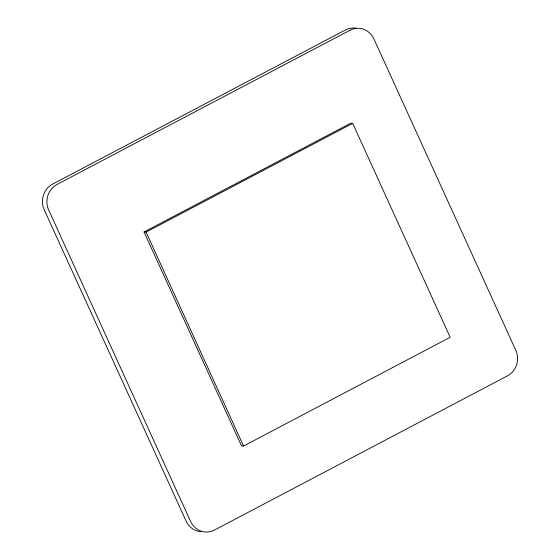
<?xml version="1.0" encoding="UTF-8"?>
<svg xmlns="http://www.w3.org/2000/svg" width="560" height="560" viewBox="0 0 560 560"><rect width="100%" height="100%" fill="white"/><g stroke="black" fill="none" stroke-linecap="round" stroke-linejoin="round"><path stroke-width="0.84" d="M144.053 231.987L350.672 123.228L352.688 123.361L450.177 337.274L243.551 446.033L241.535 445.9L144.053 231.987L146.069 232.12L352.688 123.361M146.069 232.12L243.551 446.033M356.146 28.175A19.117 17.899 -86.1 0 0 345.499 29.946L52.535 184.156A19.117 17.899 -86.1 0 0 44.226 209.762L186.116 521.108A19.117 17.899 -86.1 0 0 200.935 531.699M349.965 30.247L57.001 184.457A19.117 17.899 -86.1 0 0 48.692 210.063L190.582 521.409A19.117 17.899 -86.1 0 0 214.501 530.054L507.465 375.844A19.117 17.899 -86.1 0 0 515.774 350.238L373.884 38.892A19.117 17.899 -86.1 0 0 349.965 30.247"/></g></svg>
